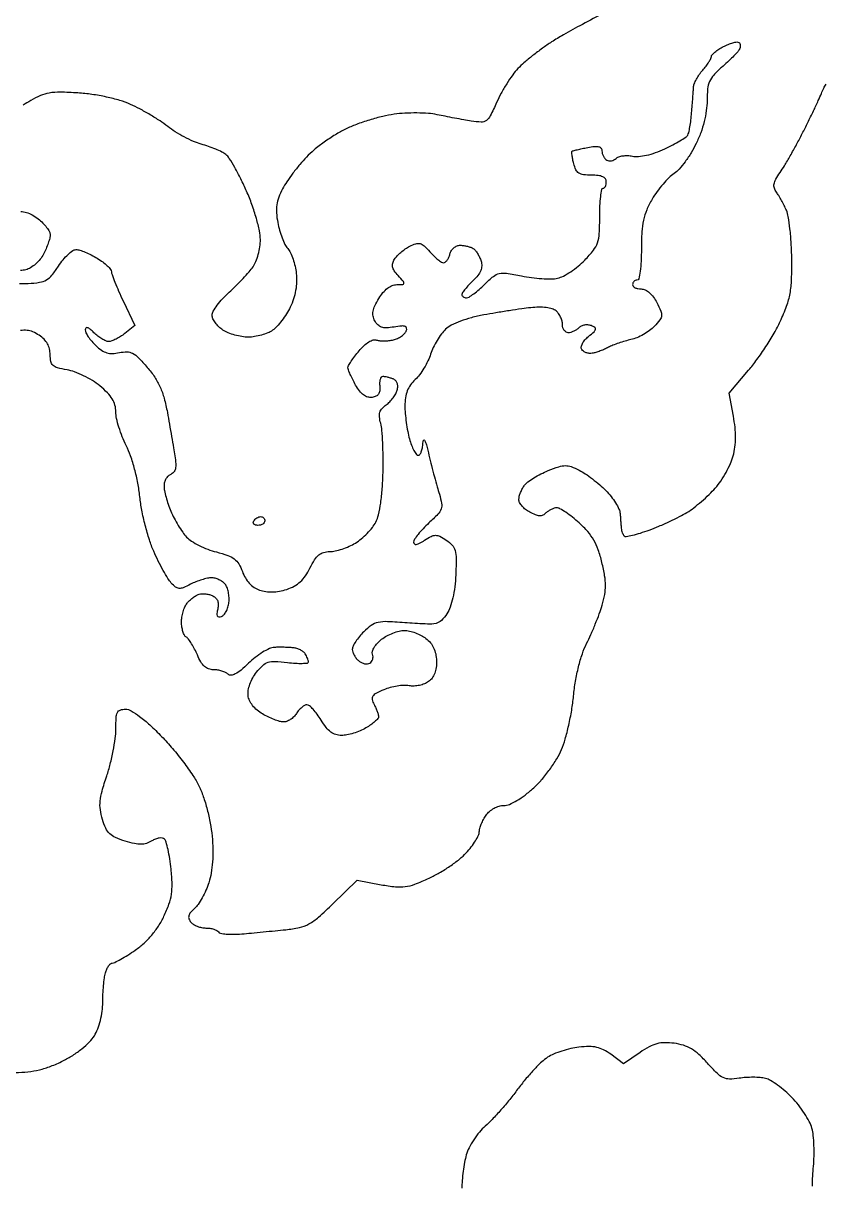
# Model space of a CAD drawing. Extents: x 0 to 102, y 0 to 135.
# Drawn here: x 35.6 to 51.09, y 80.71 to 103.1 of the extents above; entities that cross this region are included whole.
import ezdxf

# ---------------------------------------------------------------- set-up
doc = ezdxf.new("R2010")
doc.units = 0
doc.header["$MEASUREMENT"] = 0

msp = doc.modelspace()

# ---------------------------------------------------------------- linework, layer by layer
for points in [[(46.823242, 103.303093, 0.004166), (46.405165, 103.080969, 0.00413), (46.039368, 102.87877, 0.014874), (45.811203, 102.741079, 0.013388), (45.632423, 102.618902, 0.010527), (45.445237, 102.477393, 0.010673), (45.276733, 102.338401, 0.02567), (45.159786, 102.226715, 0.033505), (45.059382, 102.105086, 0.015596), (44.945181, 101.935231, 0.015372), (44.835949, 101.748798, 0.020729), (44.749547, 101.573436, -0.011788), (44.627244, 101.313593, -0.118776), (44.550676, 101.222676, -0.170144), (44.452208, 101.192502, -0.030638), (44.258561, 101.212119, -0.00385), (44.115119, 101.23673, -0.00203), (43.937393, 101.269379, -0.00202), (43.755708, 101.30428, -0.003116), (43.598941, 101.336066, 0.033549), (43.430422, 101.359678, 0.015616), (43.209768, 101.368709, 0.015391), (42.976676, 101.36379, 0.020752), (42.766651, 101.34412, 0.025904), (42.549299, 101.303068, 0.014982), (42.292751, 101.232499, 0.014947), (42.038937, 101.146047, 0.024213), (41.829568, 101.055895, 0.024722), (41.633226, 100.947496, 0.016567), (41.419634, 100.805407, 0.016705), (41.221419, 100.653608, 0.031345), (41.073757, 100.51615, 0.016896), (40.947166, 100.37318, 0.012078), (40.815015, 100.205264, 0.012217), (40.696733, 100.038942, 0.025441), (40.614576, 99.902774, 0.032029), (40.539726, 99.738689, 0.055444), (40.502223, 99.593727, 0.053392), (40.496744, 99.440322, 0.027478), (40.520912, 99.249405, 0.024289), (40.555314, 99.102101, 0.02235), (40.604637, 98.954597, 0.02297), (40.660534, 98.827149, 0.065677), (40.714298, 98.746923, -0.070393), (40.76612, 98.668003, -0.02712), (40.815602, 98.546326, -0.026203), (40.855719, 98.406614, -0.029272), (40.879238, 98.26853, -0.037458), (40.884978, 98.105927, -0.034492), (40.866858, 97.93965, -0.03403), (40.825647, 97.775199, -0.034139), (40.762543, 97.618041, -0.027484), (40.68994, 97.486716, -0.022552), (40.598745, 97.354858, -0.023125), (40.503646, 97.241128, -0.054335), (40.420495, 97.168261, -0.05481), (40.328108, 97.117609, -0.02936), (40.205012, 97.074993, -0.028855), (40.072808, 97.045861, -0.039821), (39.951699, 97.0362, -0.040562), (39.829155, 97.046158, -0.027612), (39.692517, 97.076335, -0.027889), (39.56304, 97.120444, -0.049023), (39.462923, 97.17283, -0.045575), (39.383149, 97.236178, -0.044784), (39.315654, 97.313277, -0.048436), (39.269275, 97.391933, -0.109427), (39.2544, 97.459086, -0.130749), (39.274693, 97.535362, -0.028156), (39.349844, 97.650987, -0.027583), (39.454936, 97.778893, -0.023289), (39.579316, 97.902254, 0.010815), (39.714007, 98.029336, 0.009327), (39.850026, 98.168443, 0.009427), (39.968666, 98.299248, 0.026707), (40.044616, 98.396222, 0.058727), (40.098493, 98.496339, 0.029014), (40.143762, 98.633696, 0.028321), (40.174705, 98.783477, 0.036791), (40.185, 98.923194, 0.052534), (40.16743, 99.089962, 0.016973), (40.107379, 99.331284, 0.016627), (40.021479, 99.598457, 0.017316), (39.919053, 99.855675, 0.011402), (39.80727, 100.095359, 0.013847), (39.691307, 100.314409, 0.012442), (39.584875, 100.492182, 0.087588), (39.517203, 100.566433, 0.049207), (39.442517, 100.613118, 0.015343), (39.322202, 100.668245, 0.015172), (39.183234, 100.721924, 0.016187), (39.044213, 100.76583, -0.034131), (38.892622, 100.819755, -0.018625), (38.714543, 100.905174, -0.018484), (38.539236, 101.005888, -0.027865), (38.395289, 101.107384, 0.021678), (38.246523, 101.215057, 0.01174), (38.055035, 101.335023, 0.011675), (37.854025, 101.448212, 0.01805), (37.674876, 101.535503, 0.032559), (37.46898, 101.611177, 0.018352), (37.21102, 101.67716, 0.017652), (36.931675, 101.727536, 0.01962), (36.659144, 101.755949, 0.011658), (36.31806, 101.770055, 0.044736), (36.106372, 101.754916, 0.061239), (35.936174, 101.705397, 0.037046), (35.749694, 101.608428, -0.012884), (35.60108, 101.52179, -0.069633)], [(35.534084, 98.072763, 0.026639), (35.700967, 98.072961, 0.02605), (35.919322, 98.096314, 0.091531), (36.051974, 98.143415, 0.092139), (36.158596, 98.234597, 0.026605), (36.286191, 98.41095, -0.027593), (36.374408, 98.53237, -0.033763), (36.470127, 98.634915, -0.035945), (36.559901, 98.707579, -0.153938), (36.624824, 98.727884, -0.076772), (36.694229, 98.716996, -0.020242), (36.800141, 98.678416, -0.020057), (36.918562, 98.624118, -0.019379), (37.03365, 98.559927, -0.022435), (37.138932, 98.489069, -0.029445), (37.227833, 98.414776, -0.029838), (37.292112, 98.346621, -0.175901), (37.3086, 98.301205, 0.087848), (37.31876, 98.243824, 0.006825), (37.374505, 98.097566, 0.009156), (37.447026, 97.924158, 0.006865), (37.532957, 97.735871), (37.757314, 97.26162), (37.565884, 97.10661, -0.026947), (37.483963, 97.047284, -0.026975), (37.396164, 96.997134, -0.028002), (37.31503, 96.961964, -0.088491), (37.256928, 96.9516, -0.100136), (37.200193, 96.963077, -0.033488), (37.124221, 97.001303, -0.031766), (37.043617, 97.056048, -0.031327), (36.9702, 97.1208, 0.020567), (36.894993, 97.190061, 0.09477), (36.843666, 97.219053, 0.294556), (36.814299, 97.211626, 0.189771), (36.801, 97.177847, 0.117586), (36.814311, 97.122029, 0.030916), (36.861094, 97.042183, 0.029633), (36.927275, 96.955319, 0.02658), (37.005576, 96.873504, 0.03729), (37.118435, 96.782307, 0.078198), (37.219806, 96.733462, 0.082349), (37.327801, 96.719495, 0.045153), (37.460484, 96.736297, -0.057322), (37.606864, 96.751233, -0.118304), (37.717715, 96.723123, -0.078984), (37.831012, 96.638504, -0.015928), (38.001035, 96.452222, -0.031203), (38.14472, 96.261462, -0.041381), (38.248949, 96.07088, -0.038124), (38.326143, 95.853714, -0.021449), (38.387906, 95.580633, -0.001141), (38.428466, 95.354212, -0.000961), (38.470417, 95.114223, -0.000969), (38.507864, 94.895008, -0.002687), (38.533071, 94.740666, -0.021945), (38.550162, 94.589553, -0.072694), (38.542543, 94.490002, -0.11942), (38.510385, 94.424969, -0.127545), (38.452692, 94.383771, 0.104373), (38.4034, 94.351869, 0.066679), (38.361662, 94.297559, 0.062708), (38.333423, 94.230173, 0.067998), (38.3238, 94.159738, 0.049362), (38.332528, 94.071541, 0.016221), (38.362263, 93.944391, 0.015981), (38.404615, 93.804574, 0.017425), (38.454738, 93.671787, 0.022148), (38.51765, 93.538177, 0.016254), (38.598593, 93.395772, 0.016489), (38.6842, 93.265772, 0.034732), (38.760588, 93.172224, 0.062513), (38.85561, 93.093519, 0.025457), (39.001882, 93.010549, 0.024706), (39.17008, 92.936307, 0.028853), (39.336393, 92.883293, -0.022047), (39.553263, 92.817398, -0.077286), (39.681499, 92.748449, -0.097026), (39.766936, 92.652932, -0.047367), (39.837085, 92.504559, 0.046345), (39.894677, 92.382097, 0.054348), (39.971361, 92.279277, 0.057518), (40.064116, 92.200117, 0.064124), (40.169262, 92.147563, 0.047297), (40.289489, 92.118026, 0.043211), (40.416875, 92.110372, 0.040271), (40.551958, 92.124862, 0.031325), (40.69517, 92.161428, 0.047503), (40.839047, 92.223542, 0.060227), (40.956546, 92.307922, 0.056851), (41.05544, 92.422026, 0.036522), (41.143717, 92.57355, -0.026449), (41.231887, 92.732145, -0.078985), (41.313321, 92.825382, -0.104264), (41.405616, 92.874309, -0.069681), (41.524417, 92.891116, 0.054695), (41.630161, 92.902868, 0.02543), (41.763366, 92.93985, 0.02483), (41.900702, 92.993325, 0.031658), (42.020943, 93.056575, 0.036732), (42.133673, 93.137221, 0.025712), (42.248447, 93.243252, 0.026051), (42.348408, 93.356886, 0.04807), (42.415094, 93.460169, 0.063992), (42.466893, 93.602321, 0.019066), (42.509128, 93.829893, 0.017573), (42.539828, 94.107274, 0.012992), (42.554984, 94.41566, 0.008499), (42.556772, 94.707644, 0.009187), (42.548452, 94.992037, 0.008773), (42.532575, 95.235334, 0.043114), (42.509463, 95.370886, -0.037125), (42.486697, 95.495396, -0.1001), (42.495001, 95.584516, -0.112753), (42.536251, 95.657064, -0.05461), (42.616936, 95.727848, 0.045812), (42.685049, 95.785519, 0.033727), (42.749476, 95.860591, 0.034401), (42.80112, 95.940628, 0.0622), (42.830007, 96.012948, 0.06462), (42.839052, 96.083945, 0.090058), (42.827488, 96.146793, 0.102432), (42.796395, 96.195758, 0.10905), (42.749032, 96.227036, 0.017901), (42.695753, 96.245322, 0.015421), (42.638599, 96.260769, 0.015692), (42.585856, 96.271557, 0.042618), (42.547878, 96.2748, 0.241157), (42.520078, 96.260563, 0.083987), (42.49964, 96.218965, 0.060571), (42.489216, 96.157531, 0.038199), (42.491347, 96.084724, -0.055864), (42.490819, 95.996379, -0.123621), (42.467013, 95.933815, -0.134685), (42.418167, 95.893217, -0.07224), (42.3423, 95.87128, -0.107261), (42.258355, 95.877712, -0.08922), (42.178298, 95.918191, -0.068573), (42.100984, 95.995141, -0.034379), (42.02505, 96.110512, -0.010671), (41.968359, 96.21628, -0.013322), (41.92049, 96.316904, -0.011576), (41.884842, 96.40259, -0.093042), (41.877, 96.444365, -0.132129), (41.888036, 96.485397, -0.014179), (41.940302, 96.569918, -0.016658), (42.009967, 96.668436, -0.012675), (42.092496, 96.77172, -0.030981), (42.187878, 96.871784, -0.048707), (42.282337, 96.943603, -0.061025), (42.366821, 96.982435, -0.170459), (42.431085, 96.980588, 0.066388), (42.49247, 96.965967, 0.027978), (42.577351, 96.962119, 0.027075), (42.669794, 96.968115, 0.031759), (42.756158, 96.984046, 0.046158), (42.836881, 97.012433, 0.043869), (42.912501, 97.055539, 0.04705), (42.972444, 97.106007, 0.103002), (43.00476, 97.156238, 0.130246), (43.010775, 97.21204, 0.284717), (42.983949, 97.243478, 0.10306), (42.913121, 97.250888, 0.01493), (42.768481, 97.231828, -0.027838), (42.622084, 97.216368, -0.089954), (42.525483, 97.228985, -0.120678), (42.455636, 97.27176, -0.072555), (42.397578, 97.350351, -0.074445), (42.364095, 97.444174, -0.091794), (42.363067, 97.536905, -0.068717), (42.397092, 97.643416, -0.024995), (42.472745, 97.783091, -0.037302), (42.553359, 97.895784, -0.054226), (42.641298, 97.980533, -0.064206), (42.731616, 98.033495, -0.100868), (42.819468, 98.0514, 0.013782), (42.936083, 98.054615, 0.355919), (42.957856, 98.074457, 0.217623), (42.947784, 98.109399, 0.006588), (42.845418, 98.225552, -0.034571), (42.772885, 98.317776, -0.096652), (42.740643, 98.393061, -0.121139), (42.742728, 98.464485, -0.072092), (42.77716, 98.542802, -0.052092), (42.82582, 98.605209, -0.02494), (42.899951, 98.674908, -0.02441), (42.985358, 98.740635, -0.03189), (43.069704, 98.791579, -0.039945), (43.189101, 98.842023, -0.147305), (43.270074, 98.844241, -0.122517), (43.34737, 98.801113, -0.023945), (43.459192, 98.685829, 0.019374), (43.536293, 98.604875, 0.024444), (43.613906, 98.536507, 0.023742), (43.68275, 98.486754, 0.145596), (43.724275, 98.4744, 0.175223), (43.757661, 98.48647, 0.062134), (43.792919, 98.524102, 0.052301), (43.824571, 98.578847, 0.041008), (43.847313, 98.6436, -0.080997), (43.875943, 98.708157, -0.073605), (43.924378, 98.762717, -0.076413), (43.984608, 98.799257, -0.100611), (44.04753, 98.811505, -0.033708), (44.114162, 98.806451, -0.026296), (44.185398, 98.792332, -0.026946), (44.250603, 98.772009, -0.05669), (44.297848, 98.748055, -0.076836), (44.338002, 98.711691, -0.031249), (44.380904, 98.651475, -0.030005), (44.419758, 98.579773, -0.033611), (44.448106, 98.506555, -0.08219), (44.461236, 98.412146, -0.09121), (44.442264, 98.322141, -0.072516), (44.387393, 98.229436, -0.03314), (44.29177, 98.125855, 0.014255), (44.210377, 98.044107, 0.018925), (44.141441, 97.96501, 0.016482), (44.089693, 97.896379, 0.148596), (44.078062, 97.86105, 0.14346), (44.084547, 97.83686, 0.102341), (44.103792, 97.816238, 0.086201), (44.132993, 97.80235, 0.068099), (44.167708, 97.7976, 0.14064), (44.217547, 97.811902, 0.019347), (44.307737, 97.873284, 0.020952), (44.411138, 97.956588, 0.016334), (44.516463, 98.055248, -0.022681), (44.686874, 98.210862, -0.118179), (44.800095, 98.266876, -0.095371), (44.937704, 98.271555, -0.012129), (45.23075, 98.218098, 0.018857), (45.423133, 98.185672, 0.017165), (45.623545, 98.166587, 0.01747), (45.803862, 98.161954, 0.051784), (45.926688, 98.175859, 0.066382), (46.038568, 98.216543, 0.026038), (46.180221, 98.30019, 0.025219), (46.325999, 98.407803, 0.02868), (46.453743, 98.525308, 0.026147), (46.618446, 98.714047, 0.084182), (46.69767, 98.86002, 0.068781), (46.732549, 99.039512, 0.013647), (46.7415, 99.367399, -0.010923), (46.746067, 99.57643, -0.018044), (46.760138, 99.752447, -0.012344), (46.77978, 99.89128, -0.366606), (46.80495, 99.9126, 0.191087), (46.82918, 99.922211, 0.088204), (46.849762, 99.949877, 0.068025), (46.863724, 99.990934, 0.048028), (46.8684, 100.0395, 0.161627), (46.849711, 100.095803, 0.129065), (46.799429, 100.135896, 0.077299), (46.711982, 100.159357, 0.026963), (46.581471, 100.1664, -0.029819), (46.427641, 100.175582, -0.114183), (46.337966, 100.207973, -0.137426), (46.280757, 100.272723, -0.051197), (46.238954, 100.387883, -0.012044), (46.219483, 100.474217, -0.018228), (46.207117, 100.550228, -0.013262), (46.201012, 100.612127, -0.247105), (46.208633, 100.629531, -0.105377), (46.228387, 100.639406, -0.004162), (46.307244, 100.659146, -0.007203), (46.401673, 100.680516, -0.005013), (46.50885, 100.702033, -0.020399), (46.642903, 100.721924, -0.086994), (46.723346, 100.716524, -0.178765), (46.766906, 100.687081, -0.156925), (46.7838, 100.634578, 0.067785), (46.790615, 100.58454, 0.052382), (46.810817, 100.533277, 0.053437), (46.840574, 100.488528, 0.08108), (46.875771, 100.457944, 0.105628), (46.917659, 100.442981, 0.0779), (46.967036, 100.44411, 0.073895), (47.016173, 100.460714, 0.07816), (47.057309, 100.490669, -0.115734), (47.107647, 100.521876, -0.046329), (47.187049, 100.540628, -0.042624), (47.279985, 100.545664, -0.041607), (47.373202, 100.53497, 0.070953), (47.493103, 100.528281, 0.034268), (47.645356, 100.551985, 0.030456), (47.816832, 100.60201, 0.02367), (47.996443, 100.676276, 0.010312), (48.151893, 100.753299, 0.013453), (48.290612, 100.830449, 0.011055), (48.402262, 100.899916, 0.110076), (48.4405, 100.939126, 0.083725), (48.460507, 100.988284, 0.011245), (48.482436, 101.098175, 0.012727), (48.502344, 101.230772, 0.0104), (48.517059, 101.373453, 0.001027), (48.528831, 101.52044, 0.001058), (48.53988, 101.666011, 0.001021), (48.548931, 101.79223, 0.004515), (48.553438, 101.866605, -0.081369), (48.567615, 101.931881, -0.02847), (48.608057, 102.019331, -0.027386), (48.66433, 102.112183, -0.028717), (48.7296, 102.1968, 0.016107), (48.794385, 102.276548, 0.020039), (48.849097, 102.354837, 0.018718), (48.88922, 102.422932, 0.124391), (48.8988, 102.460843, -0.193627), (48.912465, 102.494806, -0.02963), (48.967045, 102.545298, -0.029476), (49.042151, 102.599868, -0.021697), (49.131122, 102.651522, -0.023348), (49.224849, 102.695183, -0.030505), (49.31434, 102.725662, -0.031315), (49.389204, 102.741201, -0.175681), (49.428602, 102.732978, -0.148453), (49.448908, 102.709942, -0.096591), (49.457233, 102.675191, -0.080636), (49.452334, 102.634006, -0.063978), (49.43457, 102.592804, -0.051975), (49.395163, 102.539736, -0.009409), (49.310343, 102.450744, -0.010048), (49.206553, 102.350004, -0.008954), (49.09479, 102.249484, 0.028667), (48.943228, 102.101962, 0.082258), (48.863308, 101.979293, 0.078727), (48.825331, 101.834295, 0.024762), (48.8142, 101.609668, -0.035494), (48.800335, 101.414602, -0.026414), (48.758551, 101.202748, -0.025331), (48.692007, 100.986248, -0.025163), (48.603783, 100.777093, -0.024258), (48.507351, 100.599729, -0.022352), (48.391711, 100.427462, -0.022971), (48.274758, 100.283374, -0.065845), (48.177316, 100.199358, 0.050485), (48.07986, 100.1204, 0.020536), (47.963621, 99.995105, 0.02007), (47.848728, 99.849103, 0.024127), (47.753233, 99.702816, 0.03193), (47.648071, 99.493855, 0.047337), (47.586002, 99.298617, 0.038877), (47.554639, 99.068563, 0.014446), (47.5452, 98.741917, -0.012223), (47.539349, 98.502627, -0.022462), (47.521097, 98.308629, -0.01961), (47.495025, 98.163657, -0.351949), (47.4606, 98.136, 0.099038), (47.428313, 98.129541, 0.097945), (47.400851, 98.111149, 0.097945), (47.382459, 98.083687, 0.099038), (47.376, 98.0514, 0.189067), (47.388668, 98.019096, 0.088862), (47.425064, 97.991651, 0.068678), (47.479107, 97.973038, 0.048677), (47.543027, 97.9668, -0.114423), (47.620624, 97.948807, -0.064714), (47.701515, 97.895235, -0.054834), (47.77885, 97.811725, -0.040077), (47.845764, 97.704367, -0.019663), (47.922513, 97.540462, -0.127758), (47.93552, 97.451056, -0.137784), (47.902779, 97.369912, -0.024213), (47.795013, 97.243456, -0.046232), (47.704385, 97.163291, -0.029187), (47.585679, 97.086625, -0.029206), (47.459033, 97.024398, -0.046786), (47.344226, 96.988279, 0.016867), (47.230639, 96.959877, 0.012712), (47.107843, 96.921328, 0.01289), (46.994162, 96.879136, 0.028771), (46.9107, 96.839977, -0.020563), (46.835408, 96.803133, -0.014966), (46.748965, 96.768201, -0.015167), (46.664837, 96.739969, -0.031847), (46.597713, 96.724268, -0.066576), (46.538259, 96.722297, -0.061124), (46.478531, 96.735773, -0.065003), (46.427533, 96.761924, -0.103763), (46.393902, 96.797283, -0.185385), (46.384666, 96.846106, -0.075261), (46.406951, 96.911194, -0.059809), (46.455588, 96.982348, -0.042793), (46.525123, 97.049262, 0.012825), (46.632235, 97.140643, 0.152086), (46.659832, 97.186998, 0.318445), (46.645555, 97.222593, 0.051631), (46.575197, 97.258295, 0.07413), (46.514074, 97.271862, 0.061185), (46.447344, 97.268403, 0.062852), (46.385343, 97.249254, 0.090323), (46.338193, 97.216633, -0.049542), (46.293421, 97.179952, -0.037921), (46.238204, 97.148951, -0.038913), (46.181457, 97.127721, -0.070166), (46.13238, 97.1208, -0.142976), (46.09044, 97.133043, -0.099613), (46.054707, 97.16746, -0.084223), (46.030631, 97.218925, -0.067478), (46.0224, 97.279641, 0.066651), (46.01324, 97.348055, 0.044494), (45.985717, 97.422267, 0.044349), (45.945326, 97.490778, 0.06427), (45.897523, 97.542121, 0.101442), (45.822786, 97.582036, 0.039788), (45.707926, 97.606374, 0.034722), (45.567241, 97.614804, 0.025434), (45.411073, 97.605357, 0.007457), (45.234181, 97.582915, 0.003036), (44.994179, 97.547335, 0.003003), (44.736612, 97.505966, 0.003825), (44.4996, 97.46457, 0.019751), (44.262974, 97.411641, 0.024852), (44.049091, 97.343306, 0.027429), (43.874128, 97.266472, 0.071451), (43.761805, 97.187752, 0.045989), (43.68262, 97.098361, 0.02365), (43.59986, 96.973609, 0.023291), (43.5262, 96.836128, 0.032411), (43.474355, 96.70651, -0.034074), (43.421723, 96.576179, -0.023574), (43.345588, 96.436509, -0.023852), (43.259254, 96.30865, -0.044208), (43.1758, 96.21539, 0.050061), (43.084737, 96.111202, 0.061433), (43.02333, 95.997593, 0.057284), (42.988564, 95.866049, 0.036367), (42.977272, 95.70779, 0.021533), (42.983776, 95.56181, 0.012563), (43.003486, 95.387687, 0.012548), (43.032036, 95.214015, 0.020718), (43.065848, 95.06925, 0.022125), (43.105467, 94.947718, 0.032368), (43.151755, 94.845192, 0.033685), (43.198043, 94.770726, 0.241357), (43.234577, 94.752, 0.242829), (43.266158, 94.768299, 0.062947), (43.294063, 94.820341, 0.049539), (43.314671, 94.895539, 0.03282), (43.323869, 94.98465, -0.093349), (43.336803, 95.04158, -0.634072), (43.357952, 95.042237, -0.053172), (43.392222, 94.952661, -0.006758), (43.442529, 94.752, 0.003913), (43.491259, 94.552834, 0.003134), (43.546758, 94.339091, 0.003167), (43.600592, 94.142007, 0.008034), (43.642896, 93.999752, -0.032371), (43.685987, 93.823968, -0.132318), (43.676477, 93.715465, -0.103917), (43.612296, 93.612554, -0.016129), (43.439635, 93.443845, 0.017412), (43.327196, 93.333414, 0.022407), (43.232255, 93.22402, 0.021022), (43.162519, 93.127959, 0.147531), (43.146, 93.073193, 0.223209), (43.161716, 93.039742, 0.219693), (43.197659, 93.030186, 0.082064), (43.261476, 93.052505, 0.019965), (43.3575, 93.11008, -0.02476), (43.486406, 93.185699, -0.119191), (43.568356, 93.206081, -0.121229), (43.649848, 93.186588, -0.026), (43.776347, 93.112801, -0.060961), (43.889974, 93.016741, -0.120499), (43.947015, 92.914133, -0.068213), (43.967428, 92.759581, -0.010128), (43.959502, 92.444593, -0.01948), (43.939684, 92.210243, -0.024602), (43.902345, 91.995954, -0.027344), (43.851291, 91.815958, -0.062326), (43.789258, 91.689339, -0.054665), (43.683444, 91.560939, -0.13762), (43.577954, 91.503475, -0.068533), (43.415066, 91.489035, -0.006763), (43.02168, 91.51344, 0.008238), (42.639927, 91.535994, 0.061234), (42.458948, 91.521525, 0.103067), (42.328302, 91.46513, 0.043148), (42.180877, 91.341168, 0.025043), (42.096947, 91.248381, 0.028005), (42.026013, 91.15094, 0.028952), (41.975719, 91.062149, 0.114872), (41.9616, 91.001504, 0.08256), (41.9705, 90.947975, 0.04401), (41.997788, 90.886448, 0.042254), (42.037655, 90.82689, 0.050979), (42.084794, 90.778876, 0.060979), (42.138913, 90.744117, 0.062292), (42.199434, 90.723746, 0.068766), (42.256937, 90.720122, 0.120378), (42.302062, 90.734774, 0.103202), (42.334645, 90.765696, 0.081646), (42.355512, 90.809685, 0.078471), (42.36172, 90.859741, 0.083487), (42.351917, 90.908145, -0.171474), (42.350407, 90.964555, -0.058426), (42.385037, 91.040143, -0.049877), (42.446183, 91.12125, -0.039675), (42.526759, 91.195688, -0.042404), (42.626853, 91.261519, -0.031932), (42.746459, 91.316831, -0.032667), (42.86651, 91.354495, -0.061878), (42.967059, 91.366119, -0.054083), (43.065981, 91.354536, -0.031453), (43.180747, 91.320599, -0.031121), (43.292791, 91.271552, -0.045271), (43.383828, 91.213799, -0.057814), (43.470003, 91.130021, -0.061364), (43.532716, 91.030309, -0.058249), (43.571661, 90.913757, -0.044453), (43.587411, 90.780071, -0.039525), (43.58079, 90.649286, -0.058602), (43.552799, 90.538119, -0.066672), (43.503643, 90.447468, -0.076189), (43.434183, 90.37755, -0.065401), (43.356978, 90.33477, -0.041216), (43.258155, 90.304959, -0.040823), (43.154219, 90.291477, -0.058133), (43.061422, 90.297866, 0.058098), (42.960516, 90.30482, 0.027173), (42.830023, 90.291518, 0.026481), (42.693091, 90.262493, 0.033502), (42.570651, 90.220719, 0.018911), (42.418124, 90.150102, 0.127425), (42.356262, 90.095306, 0.209722), (42.344721, 90.031506, 0.064315), (42.380279, 89.937873, -0.016235), (42.414317, 89.868987, -0.017252), (42.44308, 89.799403, -0.017101), (42.463633, 89.738051, -0.072391), (42.4692, 89.699802, -0.187267), (42.455099, 89.663474, -0.026686), (42.397025, 89.606373, -0.027322), (42.317594, 89.543578, -0.020192), (42.223497, 89.48274, -0.033516), (42.113141, 89.42716, -0.024735), (41.984624, 89.380235, -0.025191), (41.858171, 89.347911, -0.050013), (41.755344, 89.3376, -0.073284), (41.640888, 89.354466, -0.087229), (41.543522, 89.403513, -0.069454), (41.453086, 89.49286, -0.029941), (41.35819, 89.6337, 0.022862), (41.284108, 89.747081, 0.03005), (41.205962, 89.842821, 0.030654), (41.13394, 89.911944, 0.177731), (41.085294, 89.9298, 0.128211), (41.040206, 89.918045, 0.045705), (40.984905, 89.880098, 0.041681), (40.929119, 89.825343, 0.038311), (40.881433, 89.7606, -0.058082), (40.830077, 89.696344, -0.052072), (40.763527, 89.642919, -0.05526), (40.692581, 89.607594, -0.098696), (40.628433, 89.597583, -0.061488), (40.554711, 89.609841, -0.01992), (40.449825, 89.645465, -0.019522), (40.335282, 89.694745, -0.020752), (40.2273, 89.751902, -0.044635), (40.121602, 89.826968, -0.050561), (40.035682, 89.916824, -0.055178), (39.976011, 90.013772, -0.080699), (39.948325, 90.109893, -0.075801), (39.951502, 90.209365, -0.041031), (39.983676, 90.327805, -0.038721), (40.03852, 90.44909, -0.041133), (40.110472, 90.557889, -0.034845), (40.231147, 90.691068, -0.114723), (40.332394, 90.751279, -0.090043), (40.463449, 90.768208, -0.016687), (40.706696, 90.7476, 0.013451), (40.863398, 90.733303, 0.022792), (40.995104, 90.730865, 0.019392), (41.095683, 90.737498, 0.390152), (41.114305, 90.758636, 0.068025), (41.109626, 90.788073, 0.022936), (41.095132, 90.829135, 0.022329), (41.07474, 90.873617, 0.023809), (41.050855, 90.915131, 0.0908), (41.014894, 90.953669, 0.043996), (40.957255, 90.989082, 0.041683), (40.888833, 91.016386, 0.046958), (40.8195, 91.030623, 0.013844), (40.740742, 91.037016, 0.007335), (40.642855, 91.0408, 0.007293), (40.542557, 91.04174, 0.011207), (40.455757, 91.039342, 0.096318), (40.360343, 91.015782, 0.029107), (40.228213, 90.944912, 0.027972), (40.08611, 90.846343, 0.027109), (39.954329, 90.731558, -0.017754), (39.811341, 90.60223, -0.051674), (39.701294, 90.527504, -0.089769), (39.618566, 90.50062, -0.234286), (39.560902, 90.520058, 0.084529), (39.514031, 90.55329, 0.037093), (39.442957, 90.581178, 0.035345), (39.361327, 90.600216, 0.039636), (39.280915, 90.6066, -0.087196), (39.184656, 90.623516, -0.098389), (39.104428, 90.672049, -0.076113), (39.034434, 90.758841, -0.03275), (38.968067, 90.892372, 0.018732), (38.91551, 91.005999, 0.020936), (38.856352, 91.111125, 0.020787), (38.798944, 91.195762, 0.0952), (38.755432, 91.235765, -0.132522), (38.719573, 91.273971, -0.044883), (38.689587, 91.344797, -0.040897), (38.669082, 91.432749, -0.036841), (38.6622, 91.526023, -0.03924), (38.66997, 91.624873, -0.031113), (38.693264, 91.729492, -0.032033), (38.727368, 91.824289, -0.065378), (38.76795, 91.891999, -0.037022), (38.817733, 91.946026, -0.027574), (38.879913, 91.998095, -0.028137), (38.944374, 92.040857, -0.055011), (39.0006, 92.065936, -0.067885), (39.0594, 92.076277, -0.038938), (39.131471, 92.073442, -0.038124), (39.204842, 92.059076, -0.051186), (39.267919, 92.034475, -0.084128), (39.325375, 91.991518, -0.10282), (39.360716, 91.934646, -0.09346), (39.372459, 91.864001, -0.058597), (39.36084, 91.780781, 0.029132), (39.343915, 91.696212, 0.151546), (39.351476, 91.649808, 0.272102), (39.380244, 91.631077, 0.091138), (39.431921, 91.638148, 0.134913), (39.479358, 91.669633, 0.055494), (39.523676, 91.733619, 0.04947), (39.558553, 91.817037, 0.044981), (39.577763, 91.90839, 0.043449), (39.580738, 92.005866, 0.037461), (39.567328, 92.107479, 0.039204), (39.540795, 92.198218, 0.082658), (39.503954, 92.261416, 0.067121), (39.453302, 92.308042, 0.044515), (39.384678, 92.347426, 0.044313), (39.309679, 92.37425, 0.063814), (39.23984, 92.3832, 0.053581), (39.160661, 92.374691, 0.021072), (39.054389, 92.346845, 0.020569), (38.94106, 92.306817, 0.024152), (38.83747, 92.259439, -0.019854), (38.695794, 92.193165, -0.116055), (38.615221, 92.179602, -0.151946), (38.548019, 92.20535, -0.041963), (38.464398, 92.283464, -0.046433), (38.399716, 92.36984, -0.011102), (38.309316, 92.524922, -0.011315), (38.2131, 92.708419, -0.010979), (38.124271, 92.897917, -0.027345), (38.040685, 93.118836, -0.014528), (37.960388, 93.400213, -0.014418), (37.894796, 93.693402, -0.021677), (37.856185, 93.952542, 0.021147), (37.817555, 94.2137, 0.017666), (37.755152, 94.487022, 0.018194), (37.677781, 94.740572, 0.033346), (37.593841, 94.939538, -0.022044), (37.517036, 95.11069, -0.019531), (37.452138, 95.294929, -0.019981), (37.406826, 95.465493, -0.054982), (37.3932, 95.589028, 0.065911), (37.375694, 95.721255, 0.071549), (37.324447, 95.840427, 0.05738), (37.231155, 95.959742, 0.025801), (37.084202, 96.094184, 0.034426), (36.942103, 96.195748, 0.024417), (36.770356, 96.290221, 0.024768), (36.596633, 96.364604, 0.046948), (36.449702, 96.403879, -0.021296), (36.266748, 96.442865, -0.120078), (36.179358, 96.489652, -0.162797), (36.137044, 96.563991, -0.048715), (36.1242, 96.695506, 0.058939), (36.11085, 96.808369, 0.070015), (36.071551, 96.908124, 0.067911), (36.005055, 96.995468, 0.051155), (35.911282, 97.071649, 0.043049), (35.787735, 97.138183, 0.077808), (35.676731, 97.16684, 0.066246), (35.550494, 97.162426, 0.02395)], [(35.451939, 82.823398, 0.026377), (35.694967, 82.836228, 0.03329), (35.916753, 82.874766, 0.032522), (36.135557, 82.94332, 0.023419), (36.369776, 83.046647, 0.02667), (36.559088, 83.153944, 0.026365), (36.736663, 83.281166, 0.027956), (36.883873, 83.412984, 0.059326), (36.978271, 83.533097, 0.046659), (37.042513, 83.66463, 0.028671), (37.094124, 83.829285, 0.027818), (37.128372, 84.00659, 0.032842), (37.140239, 84.177, -0.011551), (37.144547, 84.336714, -0.010396), (37.156263, 84.501785, -0.010481), (37.172952, 84.649357, -0.032077), (37.192722, 84.74805, -0.037157), (37.218178, 84.820911, -0.048711), (37.252437, 84.882485, -0.057638), (37.289823, 84.92509, -0.185953), (37.324374, 84.9384, 0.118778), (37.373208, 84.950167, 0.010006), (37.488206, 85.011935, 0.012851), (37.623621, 85.092853, 0.009581), (37.768861, 85.188733, 0.033878), (37.937123, 85.322141, 0.032636), (38.088088, 85.478625, 0.032537), (38.217831, 85.653923, 0.033186), (38.322792, 85.843454, 0.023727), (38.418877, 86.075909, 0.048692), (38.46705, 86.266794, 0.045392), (38.479196, 86.471803, 0.018151), (38.460112, 86.752667, 0.012026), (38.434493, 86.951416, 0.015872), (38.40108, 87.130967, 0.013282), (38.364963, 87.277105, 0.129859), (38.333248, 87.331592, 0.156057), (38.29176, 87.352969, 0.075147), (38.231307, 87.353946, 0.061307), (38.160282, 87.335331, 0.044896), (38.087505, 87.298499, -0.060921), (37.984729, 87.250545, -0.076763), (37.881237, 87.23367, -0.056404), (37.754431, 87.246941, -0.018536), (37.572544, 87.294166, -0.029346), (37.386631, 87.361981, -0.088924), (37.274836, 87.43616, -0.094087), (37.199265, 87.542023, -0.035327), (37.134502, 87.713186, -0.038151), (37.0934, 87.901556, -0.059013), (37.089961, 88.067875, -0.044187), (37.126408, 88.262066, -0.012773), (37.216489, 88.553904, 0.018748), (37.28416, 88.782808, 0.014433), (37.341291, 89.036988, 0.01466), (37.3809, 89.277968, 0.033411), (37.3932, 89.461831, -0.013146), (37.39897, 89.681253, -0.100494), (37.424651, 89.780623, -0.201146), (37.479534, 89.828816, -0.081074), (37.579911, 89.8452, -0.133803), (37.688724, 89.81555, -0.029078), (37.851908, 89.706243, -0.025108), (38.049652, 89.54018, -0.013374), (38.277861, 89.31645, -0.016883), (38.488724, 89.08309, -0.013625), (38.699541, 88.819052, -0.013847), (38.880881, 88.564421, -0.034104), (38.995459, 88.36568, -0.030434), (39.081353, 88.159038, -0.018848), (39.15791, 87.907458, -0.018481), (39.217456, 87.642107, -0.023293), (39.251884, 87.39278, -0.017666), (39.266277, 87.132815, -0.02253), (39.26026, 86.892874, -0.0248), (39.234326, 86.677274, -0.035822), (39.188537, 86.490902, -0.026088), (39.133082, 86.345645, -0.022523), (39.060304, 86.199449, -0.023144), (38.9821, 86.07281, -0.059003), (38.91126, 85.991611, 0.033006), (38.835465, 85.913326, 0.111801), (38.80279, 85.850652, 0.154797), (38.805675, 85.792135, 0.084277), (38.842058, 85.729258, 0.082246), (38.892515, 85.685541, 0.044041), (38.96653, 85.648705, 0.042309), (39.05082, 85.623624, 0.051204), (39.132866, 85.6152, -0.034907), (39.211319, 85.609716, -0.039625), (39.284895, 85.593357, -0.043417), (39.343899, 85.569463, -0.137271), (39.37497, 85.540841, 0.211964), (39.414697, 85.513693, 0.023704), (39.525863, 85.49867, 0.025518), (39.666323, 85.493624, 0.018002), (39.824113, 85.501697, 0.001239), (40.010638, 85.518453, 0.00067), (40.240159, 85.539956, 0.000667), (40.47383, 85.562479, 0.001053), (40.674262, 85.582494, 0.029484), (40.938844, 85.625351, 0.07064), (41.124402, 85.695319, 0.055256), (41.308796, 85.824752, 0.012747), (41.587549, 86.083357), (42.053875, 86.538637), (42.518316, 86.45278, 0.018976), (42.795778, 86.412306, 0.060601), (42.982552, 86.41495, 0.057613), (43.168235, 86.462424, 0.015983), (43.445928, 86.57897, 0.024279), (43.641786, 86.68041, 0.018172), (43.847346, 86.810081, 0.018472), (44.032345, 86.946689, 0.039435), (44.162049, 87.067962, 0.021612), (44.258878, 87.18364, 0.024817), (44.340696, 87.30219, 0.025033), (44.399234, 87.40823, 0.11408), (44.415, 87.47643, -0.070868), (44.424048, 87.539948, -0.026989), (44.453686, 87.624549, -0.026076), (44.49629, 87.714331, -0.02896), (44.546697, 87.795976, -0.061901), (44.613532, 87.869963, -0.051972), (44.700302, 87.930432, -0.053093), (44.795434, 87.970508, -0.073286), (44.886987, 87.984, 0.098401), (44.9963, 88.005723, 0.035003), (45.13952, 88.077096, 0.030827), (45.299855, 88.185365, 0.02229), (45.464807, 88.324342, 0.029366), (45.618613, 88.483796, 0.019799), (45.775481, 88.682181, 0.019979), (45.912389, 88.886871, 0.036974), (46.003931, 89.064592, 0.031773), (46.073498, 89.262381, 0.013707), (46.141917, 89.533411, 0.013499), (46.199209, 89.826784, 0.017404), (46.235092, 90.099, -0.018283), (46.273258, 90.38466, -0.018753), (46.331957, 90.664332, -0.019925), (46.405413, 90.915776, -0.035718), (46.48825, 91.1142, 0.012526), (46.569577, 91.286129, 0.008114), (46.655378, 91.488753, 0.008158), (46.732797, 91.689536, 0.015282), (46.78773, 91.854674, 0.027224), (46.837195, 92.060236, 0.046883), (46.852656, 92.235463, 0.04117), (46.835894, 92.425495, 0.016295), (46.783023, 92.682541, 0.025406), (46.711595, 92.925217, 0.045988), (46.625548, 93.113356, 0.048085), (46.50947, 93.276997, 0.030764), (46.346321, 93.443717, 0.015523), (46.214069, 93.555943, 0.019708), (46.084972, 93.650707, 0.018067), (45.972935, 93.720587, 0.13113), (45.912176, 93.7368, 0.072546), (45.862919, 93.729615, 0.038731), (45.805356, 93.707481, 0.037565), (45.74891, 93.675191, 0.047708), (45.702629, 93.636989, -0.087682), (45.642835, 93.595155, -0.120884), (45.57879, 93.582508, -0.084846), (45.499614, 93.599792, -0.026803), (45.389609, 93.651285, -0.045406), (45.308243, 93.704844, -0.048485), (45.239821, 93.771163, -0.05384), (45.193291, 93.839683, -0.12796), (45.179091, 93.899146, -0.060543), (45.187816, 93.960594, -0.029997), (45.212776, 94.035419, -0.02925), (45.248363, 94.110928, -0.037795), (45.289985, 94.175231, -0.0702), (45.354693, 94.239322, -0.021762), (45.468265, 94.316509, -0.021286), (45.604263, 94.39273, -0.021919), (45.744949, 94.456307, -0.016366), (45.951505, 94.531211, -0.075515), (46.076623, 94.551969, -0.09207), (46.189961, 94.532518, -0.030927), (46.344176, 94.464496, -0.029548), (46.459627, 94.395867, -0.014153), (46.599673, 94.2951, -0.013978), (46.74037, 94.181331, -0.019371), (46.859422, 94.071162, -0.029185), (46.96094, 93.957048, -0.028935), (47.048794, 93.831572, -0.030222), (47.112372, 93.713108, -0.090787), (47.135086, 93.624542, 0.001103), (47.140704, 93.546841, 0.000957), (47.146931, 93.465394, 0.000962), (47.152852, 93.391663, 0.002825), (47.157315, 93.340921, 0.036797), (47.164329, 93.299293, 0.031246), (47.177633, 93.256733, 0.032435), (47.194768, 93.219398, 0.072696), (47.213362, 93.194438, 0.245259), (47.250452, 93.182787, 0.013233), (47.374746, 93.208386, 0.018183), (47.526286, 93.249664, 0.012033), (47.697172, 93.307503, 0.012434), (47.885862, 93.381841, 0.009101), (48.091578, 93.473305, 0.009206), (48.283364, 93.567128, 0.020049), (48.426023, 93.647579, 0.025578), (48.556221, 93.737557, 0.013827), (48.707314, 93.860622, 0.013741), (48.85463, 93.994771, 0.021036), (48.973924, 94.119633, 0.031849), (49.078474, 94.255222, 0.021438), (49.18075, 94.421921, 0.021632), (49.266138, 94.592468, 0.039494), (49.318303, 94.739012, 0.034524), (49.35215, 94.911274, 0.029907), (49.36415, 95.095081, 0.027528), (49.35429, 95.293546, 0.020687), (49.322466, 95.509886), (49.238407, 95.953127), (49.616723, 96.39595, 0.020386), (49.778555, 96.601806, 0.012618), (49.952363, 96.855734, 0.012651), (50.111598, 97.115628, 0.022174), (50.228078, 97.339336, 0.020567), (50.352031, 97.636994, 0.043163), (50.41815, 97.878544, 0.037042), (50.44729, 98.150196, 0.011662), (50.451169, 98.559, 0.011512), (50.440444, 98.849815, 0.012895), (50.416468, 99.128992, 0.012244), (50.384206, 99.36484, 0.064742), (50.347011, 99.4896, 0.012399), (50.303747, 99.580592, 0.009143), (50.251545, 99.67919, 0.009252), (50.198737, 99.770633, 0.020356), (50.15431, 99.838012, -0.081849), (50.114466, 99.918373, -0.121147), (50.110097, 99.996543, -0.082754), (50.143771, 100.088675, -0.023246), (50.225665, 100.218712, 0.017014), (50.308325, 100.34641, 0.005565), (50.421576, 100.539995, 0.005538), (50.542632, 100.757884, 0.006227), (50.654085, 100.9701, 0.003581), (50.761259, 101.184269, 0.003203), (50.869459, 101.408025, 0.003213), (50.964061, 101.610241, 0.010004), (51.024171, 101.748108, -0.015754), (51.069623, 101.84917, -0.02867), (51.11392, 101.92809, -0.032219)], [(35.555509, 99.46686, -0.058287), (35.666122, 99.445943, -0.052545), (35.779062, 99.397079, -0.038317), (35.892797, 99.320941, -0.030536), (35.981359, 99.242072, -0.034075), (36.056226, 99.155681, -0.036358), (36.108783, 99.074266, -0.125797), (36.1242, 99.013958, -0.064571), (36.115847, 98.949544, -0.018358), (36.086471, 98.852745, -0.018165), (36.044924, 98.744884, -0.018315), (35.995761, 98.640624, -0.051519), (35.930873, 98.541626, -0.041056), (35.842374, 98.44948, -0.042432), (35.745019, 98.37719, -0.07715), (35.653952, 98.338699, -0.054691), (35.549692, 98.324364, -0.068529)], [(50.851706, 80.626802, -0.01353), (50.855376, 80.820287, -0.014206), (50.869536, 81.010159, 0.019661), (50.881934, 81.20506, 0.016134), (50.880254, 81.413688, 0.016435), (50.866191, 81.605497, 0.04086), (50.839947, 81.743653, 0.053574), (50.789041, 81.872431, 0.022706), (50.695213, 82.032975, 0.022152), (50.578569, 82.196848, 0.026992), (50.454863, 82.338787, 0.022426), (50.321693, 82.464126, 0.021841), (50.17669, 82.578204, 0.022358), (50.040691, 82.666958, 0.072024), (49.941019, 82.707895, 0.041952), (49.840877, 82.724266, 0.018467), (49.706631, 82.729809, 0.018125), (49.563009, 82.725225, 0.023184), (49.431542, 82.710104, -0.04003), (49.250552, 82.695437, -0.112466), (49.12737, 82.723391, -0.083187), (49.007627, 82.807641, -0.015712), (48.822784, 83.002023, 0.024091), (48.656914, 83.170702, 0.051613), (48.510926, 83.279961, 0.059435), (48.359667, 83.347622, 0.043427), (48.1797, 83.38694, 0.034087), (47.994211, 83.39811, 0.063031), (47.84482, 83.377986, 0.058765), (47.698376, 83.319971, 0.026033), (47.520466, 83.211714), (47.199632, 82.992834), (46.955175, 83.173569, 0.039661), (46.815752, 83.260468, 0.064095), (46.684608, 83.308348, 0.057617), (46.535871, 83.324315, 0.026024), (46.33982, 83.312498, 0.028774), (46.180547, 83.285194, 0.021413), (46.008601, 83.237584, 0.021793), (45.849841, 83.178455, 0.045015), (45.733102, 83.116177, 0.045575), (45.619527, 83.025989, 0.014125), (45.465895, 82.870793, 0.013995), (45.303112, 82.686723, 0.014965), (45.154612, 82.497807, -0.01173), (45.002839, 82.302135, -0.009296), (44.830053, 82.097731, -0.009418), (44.662609, 81.914052, -0.023062), (44.530926, 81.787216, 0.039428), (44.417008, 81.670074, 0.027459), (44.307142, 81.521811, 0.027807), (44.216949, 81.366892, 0.050218), (44.163727, 81.23019, 0.021768), (44.130641, 81.087204, 0.012568), (44.102721, 80.912789, 0.012544), (44.083463, 80.735997, 0.020504), (44.077072, 80.585402, 0.057644)]]:
    msp.add_lwpolyline(points, format="xyb")
msp.add_lwpolyline([(40.189993, 93.5676, -0.105429), (40.220367, 93.561123, -0.099231), (40.246215, 93.542749, -0.096318), (40.263541, 93.515295, -0.092995), (40.2696, 93.483, -0.153634), (40.259446, 93.450735, -0.097988), (40.230856, 93.423251, -0.080552), (40.188138, 93.404706, -0.062283), (40.137707, 93.3984, -0.066118), (40.091039, 93.404598, -0.138808), (40.059917, 93.423251, -0.191142), (40.048968, 93.450882, -0.139169), (40.0581, 93.483, -0.06081), (40.084005, 93.515361, -0.051032), (40.118411, 93.542749, -0.053229), (40.155681, 93.561399, -0.089642)], format="xyb", close=True)

doc.saveas('drawing.dxf')
